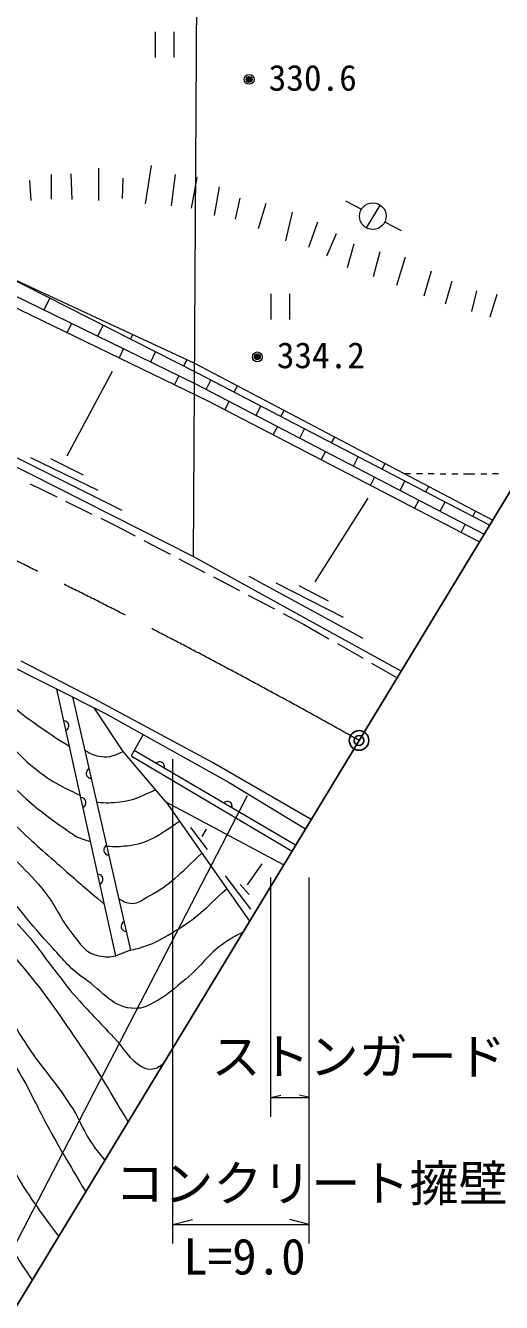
# Model space of a CAD drawing. Units: millimetres, scale not verified. Extents: x 40000 to 680000, y 20000 to 380000.
# Drawn here: x 541604 to 565854, y 231470 to 296453 of the extents above; entities that cross this region are included whole.
import ezdxf
from ezdxf.enums import TextEntityAlignment as Align

# ---------------------------------------------------------------- set-up
doc = ezdxf.new("R2010")
doc.units = ezdxf.units.MM
doc.header["$LTSCALE"] = 1000
doc.header["$PDMODE"] = 32
doc.header["$PDSIZE"] = 500
doc.linetypes.add('CHAIN', pattern=[18.5, 12, -1.5, 3.5, -1.5])
for name, color, linetype, lineweight in [('M-BGD', 7, 'Continuous', 13), ('M-BMK', 2, 'CHAIN', 13), ('M-BMK-SRVR', 3, 'Continuous', 25), ('M-STR-HTXT', 7, 'Continuous', 13)]:
    doc.layers.add(name, color=color, linetype=linetype, lineweight=lineweight)
doc.layers.add('M-OTRS', color=6, linetype='Continuous')
doc.styles.add('ＭＳ ゴシック', font='')
doc.styles.get('ＭＳ ゴシック').set_extended_font_data('MS Gothic')

msp = doc.modelspace()

# ---------------------------------------------------------------- linework, layer by layer
at = {"layer": 'M-BGD'}
for p, q in [((550565, 340477), (550150, 269426)), ((548202, 296126), (548202, 294826)), ((549177, 294826), (549177, 296126)), ((545329, 289192), (545329, 287553)), ((547999, 289322), (547706, 287380)), ((541812, 288574), (541867, 287542)), ((542919, 288867), (542919, 287618)), ((543907, 288910), (543961, 287608)), ((546555, 288682), (546523, 287651)), ((549225, 288877), (549019, 287271)), ((550332, 288715), (550039, 287152)), ((551477, 288253), (551209, 286788)), ((552527, 287667), (552283, 286593)), ((553846, 287399), (553455, 286104)), ((557910, 287539), (558715, 287107)), ((559669, 287326), (558964, 286157)), ((555189, 286959), (554847, 285494)), ((556483, 286446), (556019, 285152)), ((559930, 286454), (560736, 286023)), ((557436, 285860), (556947, 284712)), ((558339, 285323), (557997, 284126)), ((534691, 285182), (550901, 277361)), ((550223, 279259), (538030, 284920)), ((559658, 284932), (559316, 283662)), ((560952, 284664), (560513, 283223)), ((537217, 284574), (550259, 278226)), ((550392, 278745), (540435, 283803)), ((562271, 283955), (561904, 282686)), ((563329, 283443), (562987, 282270)), ((554099, 282793), (554099, 281493)), ((555074, 281493), (555074, 282793)), ((564574, 282954), (564330, 281904)), ((565624, 282759), (565258, 281611)), ((542553, 281977), (542846, 282578)), ((543953, 281296), (543723, 280824)), ((545284, 280648), (545554, 281202)), ((546957, 280490), (547075, 280721)), ((546593, 280011), (546369, 279549)), ((547983, 279334), (548230, 279843)), ((549664, 279115), (549830, 279442)), ((543722, 274548), (546035, 278868)), ((565401, 271288), (550223, 279259)), ((549421, 278634), (549201, 278182)), ((550259, 278226), (564969, 270575)), ((565245, 271031), (550392, 278745)), ((550811, 277939), (551052, 278402)), ((552229, 277791), (552398, 278117)), ((550901, 277361), (564730, 270182)), ((551984, 277329), (551767, 276912)), ((553347, 276620), (553589, 277085)), ((554620, 276549), (554783, 276864)), ((554442, 276051), (554226, 275635)), ((555574, 275462), (555816, 275928)), ((557200, 275210), (557357, 275512)), ((550150, 269426), (540479, 274311)), ((540767, 274663), (546514, 271796)), ((541861, 274468), (545291, 272806)), ((542885, 274415), (544546, 273591)), ((556885, 274780), (556670, 274366)), ((558316, 274036), (558560, 274503)), ((559773, 273873), (559924, 274164)), ((560884, 273660), (561225, 273657)), ((561525, 273655), (561825, 273653)), ((562125, 273651), (562425, 273649)), ((562725, 273647), (563025, 273644)), ((563325, 273642), (563625, 273640)), ((563925, 273638), (564265, 273636)), ((564265, 273636), (564504, 273638)), ((564804, 273642), (565104, 273645)), ((565404, 273649), (565704, 273652)), ((541845, 273128), (543193, 272471)), ((559390, 273477), (559176, 273065)), ((560686, 272803), (560930, 273272)), ((562002, 272716), (562148, 272996)), ((556369, 268139), (559064, 272403)), ((561643, 272305), (561430, 271895)), ((543643, 272252), (544991, 271594)), ((562735, 271737), (562980, 272208)), ((564391, 271475), (564531, 271744)), ((545440, 271375), (546155, 271027)), ((546155, 271027), (547197, 270480)), ((564006, 271076), (563794, 270668)), ((547640, 270248), (548969, 269552)), ((549412, 269320), (550740, 268624)), ((560738, 263599), (550150, 269426)), ((551183, 268391), (552512, 267695)), ((552979, 268432), (558788, 265281)), ((554362, 268099), (557791, 266345)), ((555532, 267953), (557020, 267182)), ((552954, 267463), (554283, 266767)), ((554726, 266535), (555768, 265988)), ((555768, 265988), (557066, 265246)), ((538375, 265110), (545652, 261461)), ((557500, 264998), (558802, 264253)), ((545134, 262179), (541386, 264106)), ((559236, 264005), (560534, 263262)), ((546212, 249115), (543208, 262686)), ((544005, 262287), (546950, 249394)), ((551129, 258949), (545134, 262179)), ((546571, 259503), (545105, 261735)), ((545652, 261461), (551980, 257938)), ((547605, 260374), (546987, 259287)), ((548764, 256931), (546571, 259503)), ((546987, 259287), (555186, 254444)), ((555363, 254737), (547138, 259552)), ((556160, 256050), (551129, 258949)), ((551980, 257938), (555874, 255578)), ((535829, 224268), (552917, 257273)), ((554756, 253734), (548764, 256931)), ((548764, 256931), (553016, 250866)), ((550016, 255643), (550867, 254527)), ((550601, 255183), (550822, 255555)), ((552914, 252719), (553658, 253800)), ((551771, 253180), (553073, 251487)), ((552542, 252746), (553002, 252232)), ((546950, 249394), (546212, 249115))]:
    msp.add_line(p, q, dxfattribs=at)
for centre, radius in [((552999, 293712), 150), ((552999, 293712), 120), ((552999, 293712), 90), ((552999, 293712), 60), ((552999, 293712), 30), ((552999, 293712), 20), ((559299, 286752), 683), ((553414, 279591), 150), ((553414, 279591), 120), ((553414, 279591), 90), ((553414, 279591), 60), ((553414, 279591), 30), ((553414, 279591), 20)]:
    msp.add_circle(centre, radius, dxfattribs=at)
for centre, start, end in [((543564, 260819), 295.1611, 89.80034), ((548431, 258730), 342.33604, 136.97527), ((544951, 258400), 115.54514, 270.18437), ((544428, 256913), 295.1611, 89.80034), ((551883, 256709), 342.33604, 136.97527), ((545841, 254500), 115.54514, 270.18437), ((545293, 253008), 295.1611, 89.80034), ((546732, 250601), 115.54514, 270.18437)]:
    msp.add_arc(centre, 256, start, end, dxfattribs=at)
for points, knots in [([(538179, 264721), (538780, 263980), (538953, 263765), (539496, 263195), (540020, 262645), (540323, 262343), (540901, 261849), (541478, 261356), (541833, 261117), (542456, 260683), (542992, 260310), (543177, 260191), (543854, 259767)], [0, 0, 0, 0, 1, 1, 1, 2, 2, 2, 3, 3, 3, 4, 4, 4, 4]), ([(537755, 263876), (538685, 262714), (538921, 262419), (539675, 261491), (540522, 260446), (540827, 259692), (541858, 258829), (542754, 258080), (543214, 257836), (544407, 257268)], [0, 0, 0, 0, 1, 1, 1, 2, 2, 2, 3, 3, 3, 3]), ([(535881, 263593), (536696, 262635), (536905, 262389), (537552, 261610), (538283, 260729), (538637, 260187), (539406, 259337), (540226, 258431), (540712, 257944), (541619, 257124), (542385, 256432), (542865, 256099), (543713, 255509), (543994, 255313), (544148, 255181), (544470, 255064), (544643, 255001), (544715, 254977), (544923, 254937)], [0, 0, 0, 0, 1, 1, 1, 2, 2, 2, 3, 3, 3, 4, 4, 4, 5, 5, 5, 6, 6, 6, 6]), ([(532941, 262560), (533820, 261611), (534043, 261371), (534753, 260612), (535721, 259579), (536278, 259013), (537246, 257980), (538278, 256879), (538836, 256242), (539878, 255149), (540926, 254048), (541649, 253552), (542589, 252357), (543195, 251589), (543348, 251023), (543965, 250264), (544408, 249719), (544650, 249234), (545341, 249107), (545676, 249046), (545871, 249039), (546212, 249115)], [0, 0, 0, 0, 1, 1, 1, 2, 2, 2, 3, 3, 3, 4, 4, 4, 5, 5, 5, 6, 6, 6, 7, 7, 7, 7]), ([(534170, 262992), (534817, 262391), (534989, 262217), (535498, 261705), (536509, 260689), (536978, 260028), (537957, 258980), (539177, 257674), (539860, 256939), (541147, 255697), (542060, 254817), (542601, 254355), (543553, 253517), (544358, 252809), (544621, 252584), (545634, 251726)], [0, 0, 0, 0, 1, 1, 1, 2, 2, 2, 3, 3, 3, 4, 4, 4, 5, 5, 5, 5]), ([(552679, 250310), (552320, 250140), (552210, 250062), (551921, 249883), (550955, 249286), (550645, 248651), (549768, 247929), (549148, 247420), (548820, 247091), (548113, 246713), (547789, 246540), (547583, 246435), (547216, 246434), (546036, 246430), (545580, 247288), (544604, 247949), (543879, 248441), (543589, 248867), (542989, 249505), (541764, 250803), (541219, 251656), (540038, 252994), (538719, 254487), (537888, 255239), (536568, 256732), (535630, 257795), (535152, 258432), (534236, 259514), (533341, 260569), (533055, 260901), (531931, 262205)], [0, 0, 0, 0, 1, 1, 1, 2, 2, 2, 3, 3, 3, 4, 4, 4, 5, 5, 5, 6, 6, 6, 7, 7, 7, 8, 8, 8, 9, 9, 9, 10, 10, 10, 10]), ([(546830, 240666), (545671, 242629), (545342, 243182), (544290, 244731), (543194, 246343), (542573, 247248), (541319, 248739), (540524, 249684), (540019, 250160), (539185, 251071), (537448, 252971), (536453, 254015), (534739, 255936), (533941, 256831), (533515, 257350), (532745, 258269), (531685, 259536), (531358, 259957), (530087, 261557)], [0, 0, 0, 0, 1, 1, 1, 2, 2, 2, 3, 3, 3, 4, 4, 4, 5, 5, 5, 6, 6, 6, 6]), ([(530854, 261826), (531903, 260770), (532197, 260476), (533002, 259559), (533776, 258677), (534120, 258106), (534903, 257232), (535768, 256267), (536343, 255811), (537216, 254853), (537963, 254033), (538281, 253485), (539050, 252686), (539879, 251826), (540471, 251476), (541297, 250613), (542142, 249729), (542488, 249123), (543251, 248167), (543573, 247763), (543732, 247518), (544075, 247130), (544846, 246257), (545308, 245796), (546109, 244950), (546664, 244364), (546841, 243860), (547544, 243462), (547728, 243357), (547865, 243335), (548076, 243355), (548328, 243380), (548446, 243493), (548647, 243661)], [0, 0, 0, 0, 1, 1, 1, 2, 2, 2, 3, 3, 3, 4, 4, 4, 5, 5, 5, 6, 6, 6, 7, 7, 7, 8, 8, 8, 9, 9, 9, 10, 10, 10, 11, 11, 11, 11]), ([(529496, 260701), (529944, 260241), (530065, 260080), (530410, 259665), (531548, 258298), (531807, 257260), (532856, 255823), (533825, 254497), (534452, 253819), (535488, 252545), (536299, 251546), (536746, 250981), (537579, 250001), (538480, 248942), (539093, 248438), (539923, 247323), (540755, 246205), (541048, 245461), (541837, 244312), (542655, 243122), (543245, 242546), (544011, 241321), (544450, 240618), (544560, 240139), (545047, 239467), (545268, 239162), (545350, 239047), (545644, 238710)], [0, 0, 0, 0, 1, 1, 1, 2, 2, 2, 3, 3, 3, 4, 4, 4, 5, 5, 5, 6, 6, 6, 7, 7, 7, 8, 8, 8, 9, 9, 9, 9]), ([(527826, 260122), (528829, 258898), (529095, 258560), (529874, 257532), (530926, 256141), (531346, 255235), (532446, 253883), (533122, 253053), (533557, 252636), (534261, 251829), (535618, 250272), (536336, 249362), (537690, 247802), (538486, 246885), (539012, 246437), (539744, 245469), (540410, 244586), (540756, 244068), (541319, 243116), (541897, 242138), (542130, 241540), (542675, 240544), (543420, 239181), (543688, 238747), (544669, 237102)], [0, 0, 0, 0, 1, 1, 1, 2, 2, 2, 3, 3, 3, 4, 4, 4, 5, 5, 5, 6, 6, 6, 7, 7, 7, 8, 8, 8, 8]), ([(525945, 259652), (526761, 258570), (526974, 258292), (527644, 257429), (528528, 256291), (529056, 255679), (529944, 254544), (530793, 253459), (531258, 252843), (532084, 251739), (533106, 250373), (533713, 249630), (534649, 248204), (535009, 247655), (535162, 247318), (535473, 246741), (535932, 245891), (536156, 245398), (536563, 244522), (536824, 243960), (536939, 243632), (537175, 243059), (537645, 241921), (537883, 241272), (538358, 240135), (538691, 239339), (538891, 238899), (539222, 238101), (539713, 236918), (539857, 236196), (540445, 235057), (540958, 234062), (541191, 233706), (541947, 232614)], [0, 0, 0, 0, 1, 1, 1, 2, 2, 2, 3, 3, 3, 4, 4, 4, 5, 5, 5, 6, 6, 6, 7, 7, 7, 8, 8, 8, 9, 9, 9, 10, 10, 10, 11, 11, 11, 11]), ([(543299, 234843), (542071, 236489), (541703, 237009), (540834, 238493), (539825, 240216), (539541, 241328), (538620, 243099), (537309, 245624), (536722, 247139), (535091, 249470), (534039, 250974), (533264, 251675), (532130, 253118), (530644, 255011), (530093, 256295), (528482, 258083), (527838, 258797), (527611, 259062), (526781, 259861)], [0, 0, 0, 0, 1, 1, 1, 2, 2, 2, 3, 3, 3, 4, 4, 4, 5, 5, 5, 6, 6, 6, 6]), ([(544624, 259577), (544945, 259380), (545121, 259291), (545474, 259248), (545911, 259195), (546145, 259318), (546571, 259503)], [0, 0, 0, 0, 1, 1, 1, 2, 2, 2, 2]), ([(545229, 256929), (545750, 256887), (545949, 256895), (546405, 256948), (547150, 257036), (547446, 257212), (548225, 257563)], [0, 0, 0, 0, 1, 1, 1, 2, 2, 2, 2]), ([(545735, 254711), (546180, 254653), (546372, 254677), (546777, 254715), (547922, 254823), (548379, 255273), (549446, 255958)], [0, 0, 0, 0, 1, 1, 1, 2, 2, 2, 2]), ([(546352, 252013), (546650, 251857), (546837, 251745), (547163, 251791), (547443, 251830), (547563, 251977), (547814, 252110), (549041, 252759), (549395, 253233), (550585, 254333)], [0, 0, 0, 0, 1, 1, 1, 2, 2, 2, 3, 3, 3, 3]), ([(546950, 249394), (547378, 249491), (547517, 249535), (547867, 249664), (548429, 249871), (548708, 250075), (549223, 250382), (550362, 251060), (550709, 251467), (551853, 252526)], [0, 0, 0, 0, 1, 1, 1, 2, 2, 2, 3, 3, 3, 3])]:
    msp.add_open_spline(points, degree=3, knots=knots, dxfattribs=at)
for p in [(552999, 293712), (553414, 279591)]:
    msp.add_point(p, dxfattribs=at)
at = {"layer": 'M-BMK'}
msp.add_arc((399675, -22313), 324031, 60.62965, 78.18375, dxfattribs=at)
at = {"layer": 'M-BMK-SRVR'}
for p, q in [((558597, 260069), (576565, 289696)), ((539241, 228152), (558597, 260069))]:
    msp.add_line(p, q, dxfattribs=at)
msp.add_circle((558597, 260069), 500, dxfattribs=at)
at = {"layer": 'M-OTRS'}
msp.add_point((558597, 260069), dxfattribs=at)
at = {"layer": 'M-STR-HTXT'}
for p, q in [((549104, 234463), (549104, 259123)), ((554107, 240920), (554107, 253095)), ((556063, 234463), (556063, 253095)), ((554107, 241895), (554607, 242020)), ((554107, 241895), (556063, 241895)), ((556063, 241895), (555563, 242020)), ((549104, 235438), (550104, 235688)), ((549104, 235438), (556063, 235438)), ((556063, 235438), (555063, 235688))]:
    msp.add_line(p, q, dxfattribs=at)

# ---------------------------------------------------------------- texts
at = {"layer": 'M-BGD', "style": 'ＭＳ ゴシック'}
for s, p in [('330.6', (553993, 292738)), ('334.2', (554408, 278618))]:
    msp.add_text(s, height=1320, dxfattribs=at).set_placement(p, align=Align.BOTTOM_LEFT)
at = {"layer": 'M-STR-HTXT', "style": 'ＭＳ ゴシック'}
for s, p in [('ストンガード\u3000L=2.0', (551076, 242523)), ('コンクリート擁壁', (546171, 236066)), ('L=9.0', (549640, 232343))]:
    msp.add_text(s, height=1833, dxfattribs=at).set_placement(p, align=Align.BOTTOM_LEFT)

doc.saveas('drawing.dxf')
